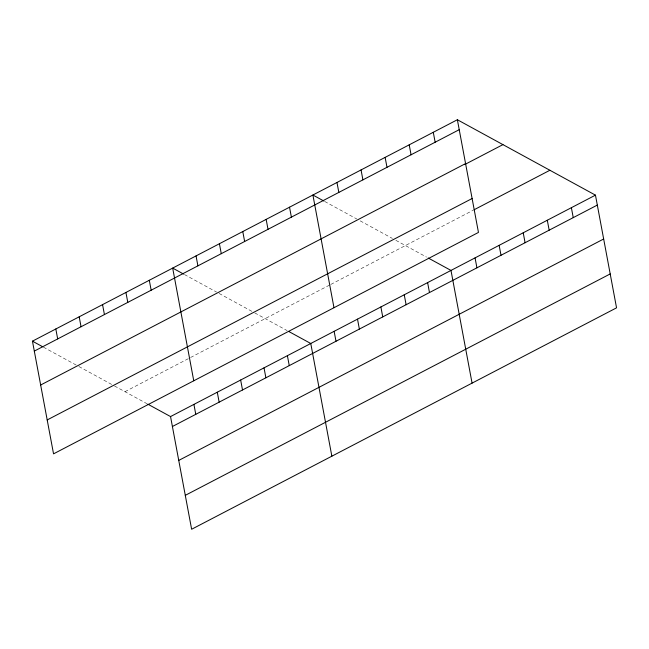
<?xml version="1.0" encoding="UTF-8"?>
<svg xmlns="http://www.w3.org/2000/svg" width="649" height="649" viewBox="0 0 649 649"><rect width="100%" height="100%" fill="white"/><g stroke="black" fill="none" stroke-linecap="round" stroke-linejoin="round"><path stroke-width="0.49" stroke-dasharray="3.25 2.43" d="M124.973 391.688L189.695 357.964M190.587 357.494L329.911 284.895M330.812 284.424L473.194 210.227M324.711 201.474L356.78 218.989M360.203 220.863L392.377 238.426M395.858 240.325L426.515 257.069M184.486 274.543L216.555 292.058M219.111 293.453L253.889 312.445M254.765 312.923L287.134 330.601M43.418 347.158L76.331 365.127M78.894 366.523L113.672 385.514M114.54 385.993L146.917 403.67"/><path stroke-width="0.97" d="M457.367 119.74L478.459 232.431L53.543 453.854L32.45 341.163L457.367 119.74L595.457 195.146L616.55 307.837L191.633 529.26L170.541 416.569L147.761 404.132M34.308 351.101L459.224 129.678M40.652 385.011L465.576 163.589M464.595 164.611L502.934 144.63M47.19 419.944L472.107 198.521M474.086 209.765L549.89 170.265M170.541 416.569L595.457 195.146M172.407 426.507L597.323 205.084M178.751 460.417L603.667 238.994M185.29 495.349L610.206 273.927M323.867 201.02L312.899 195.025L333.984 307.715M428.202 257.994L450.99 270.43L472.074 383.121M183.643 274.089L172.675 268.094L193.759 380.785M288.821 331.517L310.766 343.499L331.858 456.19M32.45 341.163L42.574 346.696M571.38 207.696L573.245 217.634M547.302 220.246L549.168 230.184M523.224 232.788L525.082 242.726M499.146 245.338L501.004 255.276M475.068 257.888L476.926 267.826M433.289 132.291L435.146 142.228M409.211 144.832L411.068 154.778M427.618 282.607L429.476 292.553M385.133 157.382L386.991 167.32M404.246 294.792L406.112 304.73M361.055 169.933L362.913 179.87M380.882 306.969L382.74 316.907M336.977 182.474L338.835 192.42M357.51 319.146L359.368 329.084M334.138 331.323L335.995 341.26M289.527 207.201L291.385 217.139M266.155 219.378L268.013 229.324M287.393 355.676L289.259 365.622M242.783 231.563L244.641 241.501M264.029 367.861L265.887 377.799M219.411 243.74L221.277 253.678M240.657 380.038L242.515 389.976M196.047 255.917L197.904 265.855M217.285 392.215L219.143 402.153M193.913 404.392L195.771 414.33M149.302 280.271L151.16 290.208M125.93 292.456L127.788 302.393M102.558 304.632L104.424 314.57M79.194 316.809L81.052 326.747M55.822 328.986L57.68 338.924"/></g></svg>
